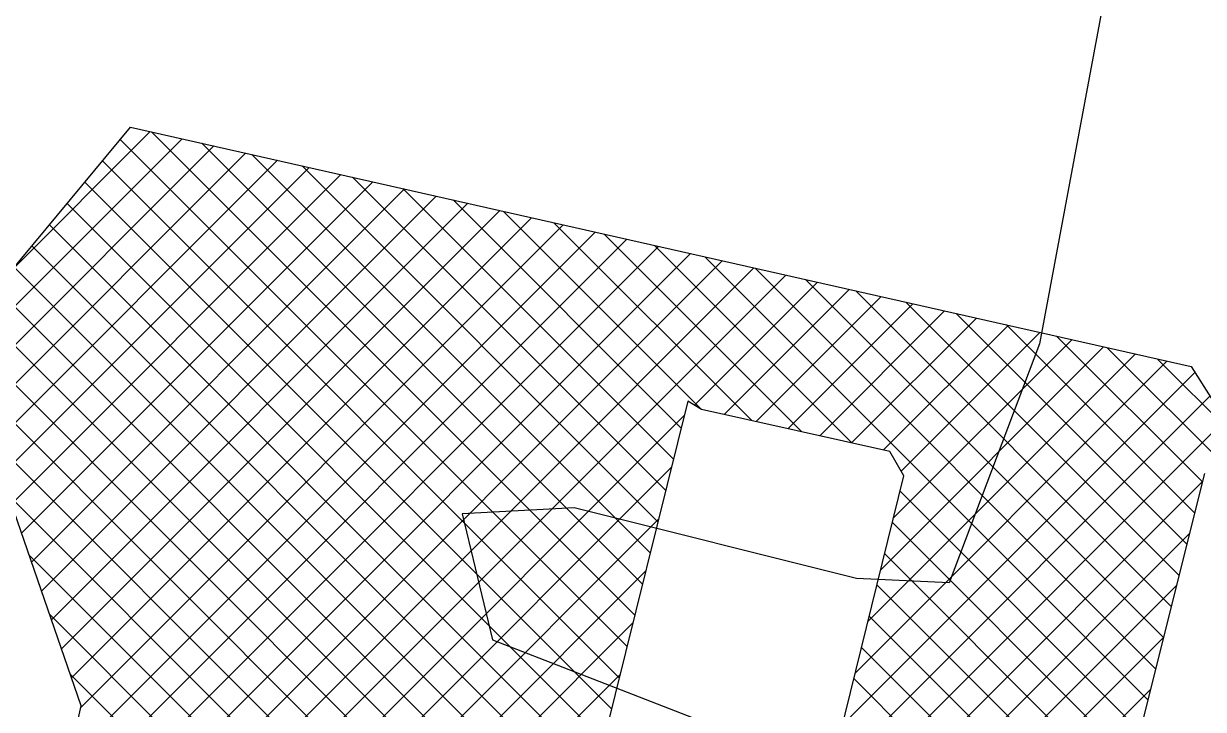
# Model space of a CAD drawing. Header units: metres. Extents: x 267365 to 277461, y 2088854 to 2108025.
# Drawn here: x 272726 to 273270, y 2096372 to 2096688 of the extents above; entities that cross this region are included whole.
import ezdxf

# ---------------------------------------------------------------- set-up
doc = ezdxf.new("R2010")
doc.units = ezdxf.units.M
doc.layers.add('PORT', color=5, linetype='Continuous')
doc.layers.add('village', color=3, linetype='Continuous')

msp = doc.modelspace()

# ---------------------------------------------------------------- linework, layer by layer
at = {"layer": 'PORT'}
for p, q in [((272693.83, 2096542.47), (272774.91, 2096640.23)), ((272774.91, 2096640.23), (273264.05, 2096529.78)), ((272752.13, 2096373.44), (272693.83, 2096542.47)), ((273264.05, 2096529.78), (273585.22, 2096022.69)), ((273031.98, 2096513.94), (272836.16, 2095724.37)), ((273038.25, 2096510.05), (273031.98, 2096513.94)), ((273125.14, 2096490.72), (273038.25, 2096510.05)), ((273131.57, 2096479.38), (273125.14, 2096490.72)), ((272857.68, 2095370.61), (273131.57, 2096479.38)), ((273270.19, 2096480.51), (272918, 2095073.21)), ((272719.04, 2096225.68), (272752.13, 2096373.44))]:
    msp.add_line(p, q, dxfattribs=at)
at = {"layer": 'PORT', "linetype": 'Continuous'}
for p, q in [((272697.04, 2096533.18), (272798.72, 2096634.85)), ((272720.37, 2096574.47), (272784.06, 2096638.16)), ((273003.91, 2096400.75), (272770.16, 2096634.5)), ((273007.48, 2096415.14), (272784.57, 2096638.05)), ((272701.65, 2096519.82), (272813.37, 2096631.55)), ((272706.25, 2096506.47), (272828.02, 2096628.24)), ((273011.05, 2096429.53), (272807.77, 2096632.81)), ((273014.62, 2096443.92), (272830.97, 2096627.57)), ((272710.86, 2096493.11), (272842.67, 2096624.93)), ((273000.34, 2096386.36), (272762.01, 2096624.68)), ((273018.19, 2096458.31), (272854.17, 2096622.33)), ((272715.46, 2096479.76), (272857.32, 2096621.62)), ((272720.07, 2096466.4), (272871.98, 2096618.31)), ((273021.76, 2096472.7), (272877.36, 2096617.09)), ((272724.68, 2096453.05), (272886.63, 2096615)), ((272729.28, 2096439.7), (272901.28, 2096611.69)), ((272996.77, 2096371.96), (272753.87, 2096614.86)), ((273025.33, 2096487.09), (272900.56, 2096611.86)), ((272733.89, 2096426.34), (272915.93, 2096608.39)), ((273028.9, 2096501.48), (272923.76, 2096606.62)), ((272738.49, 2096412.99), (272930.58, 2096605.08)), ((272743.1, 2096399.63), (272945.24, 2096601.77)), ((272993.2, 2096357.57), (272745.73, 2096605.05)), ((273038.31, 2096510.03), (272946.96, 2096601.38)), ((272989.63, 2096343.18), (272737.59, 2096595.23)), ((272747.71, 2096386.28), (272959.89, 2096598.46)), ((272751.93, 2096372.54), (272974.54, 2096595.15)), ((273061.41, 2096504.89), (272970.16, 2096596.14)), ((272746.75, 2096349.4), (272989.19, 2096591.84)), ((273084.51, 2096499.76), (272993.36, 2096590.9)), ((272986.06, 2096328.79), (272729.45, 2096585.41)), ((272736.38, 2096303.11), (273018.5, 2096585.23)), ((272741.57, 2096326.26), (273003.84, 2096588.53)), ((273107.61, 2096494.62), (273016.56, 2096585.66)), ((272726.02, 2096256.83), (273047.8, 2096578.61)), ((272731.2, 2096279.97), (273033.15, 2096581.92)), ((273244.06, 2096376.12), (273039.76, 2096580.42)), ((272720.84, 2096233.68), (273062.45, 2096575.3)), ((272982.49, 2096314.4), (272721.3, 2096575.59)), ((273247.66, 2096390.48), (273062.96, 2096575.19)), ((272598.85, 2096093.74), (273077.1, 2096571.99)), ((273035.09, 2096512.01), (273091.76, 2096568.68)), ((273251.25, 2096404.85), (273086.16, 2096569.95)), ((272978.93, 2096300.01), (272713.16, 2096565.77)), ((273048.75, 2096507.71), (273106.41, 2096565.37)), ((273254.85, 2096419.22), (273109.36, 2096564.71)), ((273063.44, 2096504.44), (273121.06, 2096562.07)), ((273078.13, 2096501.17), (273135.71, 2096558.76)), ((273258.44, 2096433.58), (273132.55, 2096559.47)), ((272975.36, 2096285.62), (272705.02, 2096555.95)), ((273092.82, 2096497.91), (273150.36, 2096555.45)), ((273107.51, 2096494.64), (273165.02, 2096552.14)), ((273262.04, 2096447.95), (273155.75, 2096554.23)), ((272971.79, 2096271.23), (272696.88, 2096546.14)), ((273122.2, 2096491.37), (273179.67, 2096548.83)), ((273265.63, 2096462.31), (273178.95, 2096548.99)), ((273126.79, 2096460.03), (273208.97, 2096542.21)), ((273130.34, 2096481.55), (273194.32, 2096545.52)), ((273269.23, 2096476.68), (273202.15, 2096543.75)), ((273115.01, 2096412.33), (273238.28, 2096535.6)), ((273120.9, 2096436.18), (273223.62, 2096538.91)), ((273315.81, 2096448.05), (273225.35, 2096538.52)), ((273109.12, 2096388.48), (273252.93, 2096532.29)), ((273284.79, 2096497.04), (273248.55, 2096533.28)), ((272968.22, 2096256.83), (272699.76, 2096525.29)), ((273103.22, 2096364.62), (273265.73, 2096527.13)), ((273097.33, 2096340.77), (273272.69, 2096516.13)), ((272737.67, 2096214.59), (273030.33, 2096507.25)), ((273091.44, 2096316.92), (273279.66, 2096505.14)), ((272964.65, 2096242.44), (272709.22, 2096497.88)), ((272751.96, 2096210.93), (273024.4, 2096483.37)), ((273085.55, 2096293.07), (273269.25, 2096476.77)), ((272961.08, 2096228.05), (272718.67, 2096470.46)), ((273240.47, 2096361.75), (273129.84, 2096472.38)), ((272766.26, 2096207.27), (273018.48, 2096459.48)), ((273236.87, 2096347.39), (273126.28, 2096457.98)), ((273079.66, 2096269.21), (273263.26, 2096452.82)), ((272957.51, 2096213.66), (272728.13, 2096443.04)), ((273233.28, 2096333.02), (273122.73, 2096443.57)), ((272780.56, 2096203.6), (273012.55, 2096435.6)), ((273073.76, 2096245.36), (273257.26, 2096428.86)), ((273229.68, 2096318.66), (273119.17, 2096429.17)), ((272953.94, 2096199.27), (272737.58, 2096415.63)), ((272794.86, 2096199.94), (273006.63, 2096411.71)), ((273226.09, 2096304.29), (273115.61, 2096414.77)), ((273067.87, 2096221.51), (273251.27, 2096404.9)), ((273222.49, 2096289.93), (273112.05, 2096400.37)), ((272950.37, 2096184.88), (272747.04, 2096388.21)), ((272809.15, 2096196.28), (273000.71, 2096387.83)), ((273218.9, 2096275.56), (273108.5, 2096385.96)), ((273061.98, 2096197.66), (273245.27, 2096380.95))]:
    msp.add_line(p, q, dxfattribs=at)
at = {"layer": 'village', "color": 3}
for p, q in [((273230.67, 2096735.66), (273194.13, 2096540.34)), ((273194.13, 2096540.34), (273152.42, 2096430.13)), ((272979.49, 2096464.65), (272927.96, 2096461.98)), ((273109.8, 2096432.04), (272979.49, 2096464.65)), ((272927.96, 2096461.98), (272941.87, 2096403.78)), ((273152.42, 2096430.13), (273109.8, 2096432.04)), ((272941.87, 2096403.78), (273083.56, 2096348.92))]:
    msp.add_line(p, q, dxfattribs=at)

doc.saveas('drawing.dxf')
